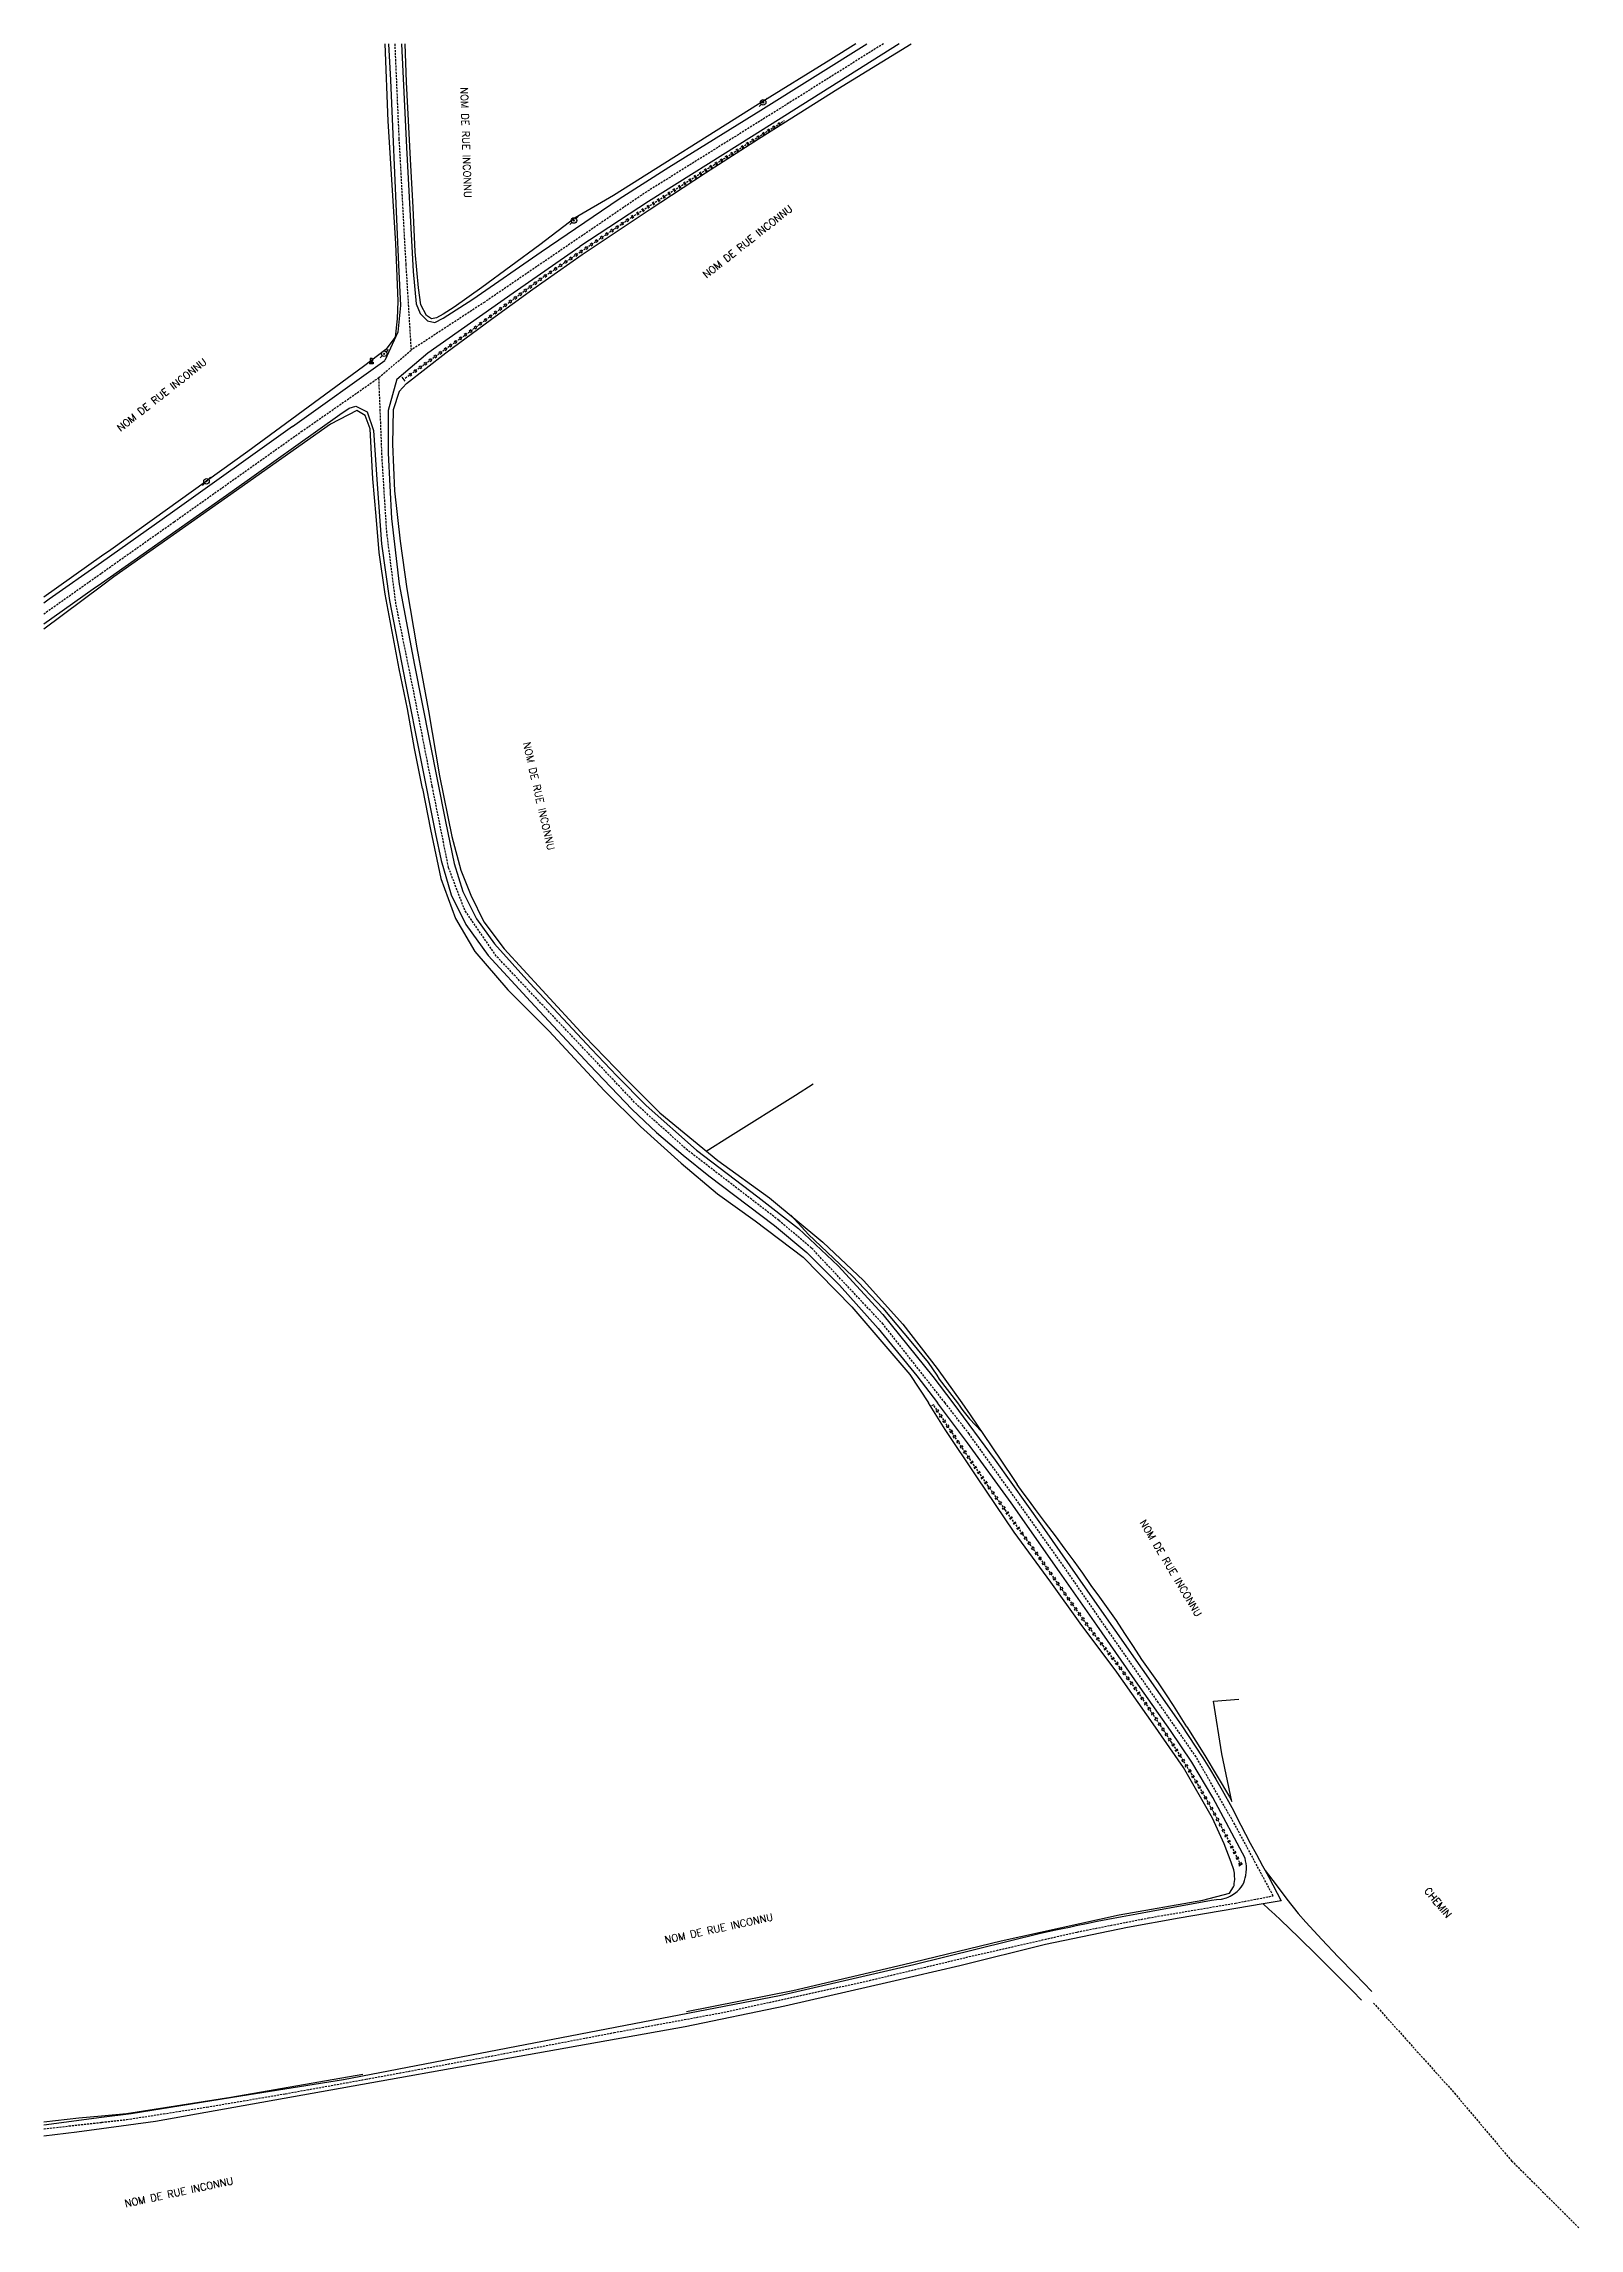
# Model space of a CAD drawing. Header units: millimetres. Extents: x 169000 to 170000, y 110000 to 111000.
# Drawn here: x 169000 to 169372, y 110471 to 111000 of the extents above; entities that cross this region are included whole.
import ezdxf
from ezdxf.enums import TextEntityAlignment as Align

# ---------------------------------------------------------------- set-up
doc = ezdxf.new("R2010")
doc.units = ezdxf.units.MM
doc.linetypes.add('DASHED', pattern=[0.75, 0.5, -0.25])
doc.layers.get('0').update_dxf_attribs({"linetype": 'CONTINUOUS'})
for name, color, linetype in [('W0001', 6, 'DASHED'), ('W0008', 7, 'CONTINUOUS'), ('W0070', 7, 'DASHED'), ('W0071', 7, 'CONTINUOUS'), ('W0120', 7, 'CONTINUOUS'), ('W0211', 2, 'CONTINUOUS'), ('W0220', 5, 'DASHED'), ('W0330', 7, 'CONTINUOUS'), ('W0438', 7, 'CONTINUOUS'), ('W0473', 7, 'CONTINUOUS'), ('W0989', 7, 'CONTINUOUS')]:
    doc.layers.add(name, color=color, linetype=linetype)
doc.styles.get("Standard").update_dxf_attribs({"font": 'romans.shx', "width": 0.85})

# ---------------------------------------------------------------- blocks, each defined once
blk = doc.blocks.new('T473')
for p, q in [((-0.166667, 0.166667), (0.166667, -0.166667)), ((-0.166667, -0.166667), (0.166667, 0.166667)), ((0.500001, 0.500001), (1.000002, 1.000002)), ((-1.000002, -1.000002), (-0.500001, -0.500001))]:
    blk.add_line(p, q)
blk.add_ellipse((0, 0), major_axis=(0.471405, 0.471405), ratio=1, start_param=5.4977871438, end_param=11.780972451)
blk = doc.blocks.new('T438')
for p, q in [((-0.4, 0.2), (0.4, 0.2)), ((-0.4, -0.2), (-0.4, 0.2)), ((0.15, 1.1), (-0.3, 1.1)), ((-0.3, 1.1), (-0.3, 0.5)), ((-0.3, 0.5), (0.15, 0.5)), ((0.3, 0.65), (0.3, 0.95)), ((0.4, 0.2), (0.4, -0.2))]:
    blk.add_line(p, q)
at = {"flags": 128}
for points in [[(-0.4, -0.2), (0.4, 0.2)], [(0.4, -0.2), (-0.4, -0.2)]]:
    blk.add_lwpolyline(points, dxfattribs=at)
for centre, major_axis, start_param, end_param in [((0.15, 0.95), (0.106, -0.106), 0.785398, 2.356194), ((0.15, 0.65), (0.106, 0.106), 3.926991, 5.497787)]:
    blk.add_ellipse(centre, major_axis=major_axis, ratio=1, start_param=start_param, end_param=end_param)
blk = doc.blocks.new('t220o')
at = {"color": 0, "linetype": 'Continuous'}
for p, q in [((-0.25, 0.25), (0.25, 0.25)), ((-0.25, -0.25), (0.25, -0.25))]:
    blk.add_line(p, q, dxfattribs=at)

msp = doc.modelspace()

# ---------------------------------------------------------------- linework, layer by layer
at = {"layer": 'W0001'}
for points in [[(169088.99, 110925.86), (169087.72, 110946.57), (169086.05, 110976.99), (169085.05, 111000)], [(169203.27, 111000), (169180.3, 110985.6), (169145.35, 110963.77), (169106.73, 110937.45), (169088.99, 110925.86)], [(169081.13, 110919.18), (169088.99, 110925.86)], [(169014, 110871.87), (169031.58, 110884.29), (169062.34, 110906.09), (169081.13, 110919.18)], [(169218.16, 110671), (169203.16, 110690.06), (169185.78, 110708.55), (169177.9, 110715.2), (169155.82, 110732.17), (169143.54, 110743.19), (169109.54, 110779.15), (169101.92, 110790.25), (169097.99, 110800.56), (169094.03, 110820.32), (169089.72, 110842.35), (169085.26, 110864.38), (169083.05, 110881.65), (169081.94, 110899.02), (169081.13, 110919.18)], [(169000, 110861.98), (169014, 110871.87)], [(169014, 110496.86), (169020.06, 110497.54), (169039.44, 110500.55), (169058.48, 110503.78), (169077.97, 110507.29), (169108.35, 110512.91), (169138.09, 110518.59), (169164.66, 110523.5), (169199.85, 110531.2), (169223.99, 110536.96), (169250.14, 110542.93), (169267.39, 110546.35), (169288.43, 110549.92), (169297.59, 110551.68), (169288.29, 110568.96), (169278.9, 110585.33), (169269.8, 110598.44), (169257.97, 110615.36), (169246.84, 110631.49), (169236.03, 110646.68), (169223.97, 110663.53), (169218.16, 110671)], [(169000, 110495.3), (169000.08, 110495.31), (169014, 110496.86)]]:
    msp.add_lwpolyline(points, dxfattribs=at)
at = {"layer": 'W0008'}
for points in [[(169083.49, 111000), (169083.9, 110991.14), (169085.47, 110955.71)], [(169086.63, 111000), (169087.83, 110974.9), (169089.42, 110944.82), (169090.18, 110937.07), (169091.15, 110934.68), (169092.86, 110932.93), (169094.68, 110932.51), (169096.7, 110933.53), (169103.89, 110938.16), (169120.38, 110949.63), (169139.26, 110962.41)], [(169207.09, 111000), (169171.33, 110977.49), (169146.36, 110961.8), (169129.78, 110950.88)], [(169139.26, 110962.41), (169151.32, 110970.13), (169173.56, 110983.93), (169199.25, 111000)], [(169085.47, 110955.71), (169085.9, 110946.46), (169086.37, 110936.66), (169085.7, 110930.19), (169082.54, 110923.29)], [(169092.94, 110925.16), (169113.64, 110939.71), (169129.78, 110950.88)], [(169085.46, 110918.8), (169092.94, 110925.16)], [(169060.21, 110907.37), (169082.54, 110923.29)], [(169085.46, 110918.8), (169083.4, 110911.18), (169083.36, 110900.88), (169084.17, 110885.09), (169086.01, 110869.17), (169089.74, 110849.56), (169093.38, 110831.22), (169097.22, 110811.75), (169099.36, 110801.6), (169101.46, 110794.82), (169104.78, 110788.21), (169109.07, 110782.15), (169117.69, 110772.61), (169132.58, 110756.63)], [(169014, 110869.44), (169045.58, 110891.71), (169071.7, 110910.21), (169073.94, 110911.76), (169075.54, 110912.28), (169078.33, 110910.86), (169079.79, 110906.41), (169080.73, 110893.39), (169081.78, 110878.95), (169083.72, 110865.21), (169087.58, 110845.2), (169094.82, 110808.77), (169096.18, 110802.26), (169098.59, 110793.96), (169102.18, 110786.83), (169107.57, 110779.26), (169117.84, 110768.15), (169132.07, 110752.86), (169142.41, 110742.05)], [(169060.21, 110907.37), (169031.15, 110886.58), (169014, 110874.46)], [(169014, 110874.46), (169001.33, 110865.54), (169000, 110864.61)], [(169000, 110859.55), (169012.01, 110868.03), (169014, 110869.44)], [(169132.58, 110756.63), (169138.71, 110750.2), (169145.83, 110742.98), (169158.02, 110732.15), (169172.85, 110720.9), (169182.67, 110713.2), (169192.25, 110704.21), (169203.13, 110692.42), (169215.19, 110677.39), (169220.08, 110671)], [(169142.41, 110742.05), (169148.31, 110736.48), (169154.8, 110730.94), (169161.01, 110725.95), (169176.9, 110713.95), (169184.7, 110707.37), (169192.63, 110699.51), (169201.94, 110689.02), (169211.32, 110677.55), (169216.36, 110671)], [(169072.55, 110507.22), (169178.09, 110527.53), (169210.61, 110535.03), (169241.28, 110542.62), (169245.01, 110543.46), (169246.62, 110543.8), (169248.24, 110544.14), (169249.86, 110544.48), (169252.43, 110545.01), (169254.99, 110545.53), (169257.56, 110546.04), (169261.05, 110546.7), (169264.55, 110547.33), (169268.05, 110547.96), (169272.91, 110548.86), (169277.77, 110549.76), (169282.65, 110550.62), (169283.87, 110550.76), (169285.09, 110550.91), (169286.26, 110551.21), (169286.7, 110551.4), (169287.13, 110551.61), (169287.54, 110551.84), (169288.21, 110552.27), (169288.83, 110552.76), (169289.39, 110553.3), (169289.79, 110553.77), (169290.15, 110554.27), (169290.44, 110554.8), (169290.66, 110555.39), (169290.81, 110556.01), (169290.93, 110556.63), (169291.04, 110557.38), (169291.1, 110558.13), (169291.1, 110558.88), (169291.02, 110559.52), (169290.9, 110560.15), (169290.79, 110560.78), (169282.98, 110575.49), (169277.92, 110584.01), (169272.71, 110591.74), (169265.42, 110602.1), (169254.88, 110617.16), (169245.84, 110630.09), (169234.16, 110646.8), (169223.59, 110661.33), (169216.36, 110671)], [(169220.08, 110671), (169230.29, 110657.15), (169241.64, 110641.18), (169252.67, 110625.47), (169265.88, 110606.51), (169275.28, 110593.04), (169280.57, 110585.1)], [(169280.57, 110585.1), (169282.14, 110582.5), (169283.7, 110579.9), (169285.24, 110577.27), (169287.55, 110573.04), (169289.76, 110568.75), (169292.01, 110564.47), (169293.51, 110561.72), (169295.02, 110558.98), (169295.66, 110557.82), (169296.54, 110556.24)], [(169296.54, 110556.24), (169299.53, 110550.51), (169295.15, 110549.76), (169274.8, 110546.28), (169262.3, 110544.01), (169242.51, 110539.88), (169221.74, 110534.77), (169205.04, 110530.86), (169179.37, 110524.98), (169155.23, 110519.98)], [(169155.23, 110519.98), (169027.1, 110497.03), (169014, 110495.3)], [(169014, 110498.07), (169021.16, 110499.02), (169047.74, 110503.24), (169072.55, 110507.22)], [(169000, 110496.22), (169014, 110498.07)], [(169014, 110495.3), (169008.03, 110494.51), (169000, 110493.55)]]:
    msp.add_lwpolyline(points, dxfattribs=at)
at = {"layer": 'W0070'}
msp.add_lwpolyline([(169321.85, 110525.74), (169341.49, 110503.9), (169355.27, 110487.57), (169371.67, 110471.21)], dxfattribs=at)
at = {"layer": 'W0071'}
for points in [[(169295.66, 110557.82), (169298.29, 110554.33), (169300.91, 110550.84), (169303.64, 110547.43), (169305.51, 110545.31), (169307.41, 110543.22), (169309.33, 110541.14), (169313.34, 110536.9), (169317.4, 110532.72), (169321.47, 110528.53)], [(169295.15, 110549.76), (169296.56, 110548.46), (169297.96, 110547.16), (169299.36, 110545.85), (169303.77, 110541.63), (169308.12, 110537.36), (169312.44, 110533.05), (169314.62, 110530.86), (169316.8, 110528.65), (169318.97, 110526.45)]]:
    msp.add_lwpolyline(points, dxfattribs=at)
at = {"layer": 'W0120'}
for points in [[(169087.5, 110918.35), (169086.8, 110919.29)], [(169216.2, 110677.74), (169216.7, 110676.73)], [(169214.95, 110670.41), (169215.53, 110670.59)], [(169289.24, 110558.92), (169290.12, 110559.55)]]:
    msp.add_lwpolyline(points, dxfattribs=at)
at = {"layer": 'W0211'}
for points in [[(169196.56, 111000), (169190.48, 110996.17), (169172.97, 110985.37), (169137.92, 110963.29), (169128.67, 110957.81), (169120.11, 110951.29), (169106.07, 110940.97), (169099.33, 110936.25)], [(169087.81, 110917.77), (169097.35, 110925.14), (169108.4, 110933.3), (169118.38, 110940.58), (169130.33, 110948.94), (169146.57, 110959.77), (169160.15, 110968.73), (169173.04, 110976.98)], [(169180.84, 110716.48), (169185.14, 110711.77), (169195.79, 110701.71), (169203.11, 110693.9), (169209.88, 110685.85), (169214.1, 110680.74), (169216.2, 110677.74)], [(169216.7, 110676.73), (169221.21, 110671)], [(169221.21, 110671), (169221.73, 110670.24), (169222.25, 110669.48), (169222.79, 110668.73), (169224.11, 110667.14), (169225.52, 110665.62), (169226.94, 110664.1)], [(169276.67, 110592.59), (169275.05, 110595.17), (169273.42, 110597.76), (169271.77, 110600.33), (169269.8, 110603.21), (169267.8, 110606.06), (169265.81, 110608.92), (169263.74, 110612.04), (169261.7, 110615.18), (169259.63, 110618.29), (169257.63, 110621.15), (169255.6, 110623.99), (169253.56, 110626.83), (169251.47, 110629.76), (169249.37, 110632.68), (169247.26, 110635.59), (169244.88, 110638.81), (169242.48, 110642.01), (169240.09, 110645.22), (169238.59, 110647.24), (169237.09, 110649.26), (169235.59, 110651.28)]]:
    msp.add_lwpolyline(points, dxfattribs=at)
at = {"layer": 'W0220'}
for points in [[(169087.51, 110919.07), (169103.35, 110930.5), (169120.79, 110943.45), (169142.31, 110958.02), (169160.75, 110969.75), (169179.26, 110981.39)], [(169215.42, 110670.33), (169219.73, 110663.88), (169224.04, 110657.44), (169228.42, 110651.04), (169232.62, 110645.13), (169236.88, 110639.25), (169241.12, 110633.37), (169245.06, 110627.78), (169248.98, 110622.18), (169252.97, 110616.63), (169256.32, 110612.24), (169259.72, 110607.88), (169263.03, 110603.46), (169265.58, 110599.83), (169268.08, 110596.16), (169270.55, 110592.46), (169272.83, 110588.99), (169275.09, 110585.5), (169277.29, 110581.98), (169279.26, 110578.71), (169281.18, 110575.41), (169283.05, 110572.08), (169284.55, 110569.29), (169286.02, 110566.48), (169287.46, 110563.66), (169288.16, 110562.27), (169288.86, 110560.89), (169289.56, 110559.5)]]:
    msp.add_lwpolyline(points, dxfattribs=at)
at = {"layer": 'W0330'}
for points in [[(169082.54, 111000), (169083.32, 110981.21), (169085.11, 110951.65), (169085.7, 110937.65)], [(169099.33, 110936.25), (169096.7, 110934.52), (169095.07, 110933.63), (169093.89, 110933.37), (169092.62, 110934.21), (169091.25, 110936.75), (169090.69, 110940.91), (169089.9, 110949.6), (169089.42, 110960.32), (169088.75, 110972.02), (169087.83, 110990.7), (169087.46, 111000)], [(169173.04, 110976.98), (169192.22, 110989.09), (169209.92, 111000)], [(169085.7, 110937.65), (169085.56, 110933.43), (169085.06, 110929), (169082.81, 110925.99), (169077.39, 110921.83), (169049.38, 110901.28), (169016.21, 110877.48), (169014, 110875.92)], [(169087.81, 110917.77), (169086.03, 110915.82), (169084.62, 110911.37), (169084.45, 110903.06), (169084.93, 110891.75), (169086.31, 110879.57), (169087.87, 110868.03), (169090.28, 110853.78), (169093.13, 110838.53), (169095.79, 110822.76), (169098.8, 110808.08), (169100.95, 110799.98), (169103.39, 110793.88), (169106.56, 110787.44), (169111.47, 110780.89), (169120.66, 110770.9), (169130.91, 110759.73), (169140.92, 110749.42), (169149.15, 110741.19), (169163.2, 110729.66), (169175.64, 110720.63), (169188.55, 110709.93), (169198.42, 110700.65), (169207.97, 110690.04), (169216.27, 110679.31), (169222.25, 110671)], [(169091.67, 110819.74), (169089.78, 110829.42), (169088.06, 110839.02), (169086.03, 110848.69), (169084.08, 110858.98), (169082.67, 110866.78), (169081.22, 110876.85), (169080.44, 110885.65), (169079.7, 110894.67), (169079.27, 110902.21), (169078.98, 110906.79), (169077.84, 110909.97), (169075.75, 110911.2), (169069.4, 110907.89), (169044.51, 110890.33), (169017.01, 110870.93), (169014, 110868.73)], [(169014, 110875.92), (169000, 110866.04)], [(169014, 110868.73), (169000, 110858.28)], [(169091.67, 110819.74), (169093.6, 110809.77), (169096.11, 110797.9), (169099.64, 110788.23), (169104.33, 110780.3), (169112.3, 110770.98), (169122.37, 110760.98), (169135.64, 110746.6), (169144.42, 110737.88), (169154.26, 110729.03), (169163.08, 110721.6), (169172.19, 110715.04), (169183.81, 110706.25), (169195.56, 110694.28), (169209.64, 110677.91), (169214.16, 110671)], [(169186.26, 110748.17), (169181.93, 110745.44), (169166.22, 110735.55), (169160.32, 110731.86)], [(169155.62, 110523.65), (169181.34, 110528.74), (169208.13, 110535.07), (169231.74, 110540.77), (169260.28, 110547.07), (169280.53, 110550.63), (169287.03, 110552.36), (169288.01, 110553.89), (169288.13, 110554.19), (169288.17, 110554.63), (169288.29, 110555.65), (169288.19, 110556.58), (169288.18, 110557.21), (169288.06, 110558), (169287.42, 110559.86), (169285.71, 110564.29), (169282.9, 110570.45), (169275.88, 110582.76), (169268.54, 110593.34), (169259.76, 110605.83), (169250.88, 110617.69), (169243.79, 110627.64), (169234.9, 110639.74), (169225.86, 110653.09), (169218.15, 110664.6), (169214.16, 110671)], [(169222.25, 110671), (169224.25, 110668.14), (169229.28, 110660.57), (169234.61, 110652.71), (169235.59, 110651.28)], [(169276.67, 110592.59), (169281.04, 110585.68), (169287.04, 110575.67), (169287.57, 110574.48), (169285.18, 110586.08), (169283.12, 110598.81), (169289.29, 110599.26)], [(169077.22, 110508.47), (169045.31, 110502.9), (169020.02, 110498.95), (169014, 110498.39)], [(169014, 110498.39), (169008.53, 110497.88), (169000, 110496.91)]]:
    msp.add_lwpolyline(points, dxfattribs=at)

# ---------------------------------------------------------------- block references
at = {"layer": 'W0220'}
for p, rotation in [((169172.94, 110977.41), 32.16978639725895), ((169174.21, 110978.21), 32.16978639725895), ((169175.48, 110979.01), 32.16978639725895), ((169176.75, 110979.81), 32.16978639725895), ((169178.02, 110980.61), 32.16978639725895), ((169165.32, 110972.62), 32.16978639725895), ((169166.59, 110973.42), 32.16978639725895), ((169167.86, 110974.22), 32.16978639725895), ((169169.13, 110975.02), 32.16978639725895), ((169170.4, 110975.82), 32.16978639725895), ((169171.67, 110976.62), 32.16978639725895), ((169156.44, 110967.01), 32.46113863599763), ((169157.71, 110967.82), 32.46113863599763), ((169158.98, 110968.62), 32.46113863599763), ((169160.24, 110969.43), 32.46113863599763), ((169161.51, 110970.23), 32.16978639725895), ((169162.78, 110971.03), 32.16978639725895), ((169164.05, 110971.82), 32.16978639725895), ((169147.59, 110961.37), 32.46113863599763), ((169148.85, 110962.18), 32.46113863599763), ((169150.12, 110962.99), 32.46113863599763), ((169151.38, 110963.79), 32.46113863599763), ((169152.65, 110964.6), 32.46113863599763), ((169153.91, 110965.4), 32.46113863599763), ((169155.18, 110966.21), 32.46113863599763), ((169140.03, 110956.48), 34.10275728132683), ((169141.28, 110957.32), 34.10275728132683), ((169142.52, 110958.15), 32.46113863599763), ((169143.79, 110958.96), 32.46113863599763), ((169145.05, 110959.76), 32.46113863599763), ((169146.32, 110960.57), 32.46113863599763), ((169132.58, 110951.43), 34.10275728132683), ((169133.82, 110952.27), 34.10275728132683), ((169135.07, 110953.11), 34.10275728132683), ((169136.31, 110953.96), 34.10275728132683), ((169137.55, 110954.8), 34.10275728132683), ((169138.79, 110955.64), 34.10275728132683), ((169123.89, 110945.55), 34.10275728132683), ((169125.13, 110946.39), 34.10275728132683), ((169126.37, 110947.23), 34.10275728132683), ((169127.61, 110948.07), 34.10275728132683), ((169128.86, 110948.91), 34.10275728132683), ((169130.1, 110949.75), 34.10275728132683), ((169131.34, 110950.59), 34.10275728132683), ((169116.57, 110940.31), 36.59339918937428), ((169117.77, 110941.21), 36.59339918937428), ((169118.98, 110942.1), 36.59339918937428), ((169120.18, 110943), 36.59339918937428), ((169121.4, 110943.86), 34.10275728132683), ((169122.65, 110944.7), 34.10275728132683), ((169109.34, 110934.95), 36.59339918937428), ((169110.55, 110935.84), 36.59339918937428), ((169111.75, 110936.74), 36.59339918937428), ((169112.95, 110937.63), 36.59339918937428), ((169114.16, 110938.52), 36.59339918937428), ((169115.36, 110939.42), 36.59339918937428), ((169103.32, 110930.48), 35.81956141349558), ((169104.52, 110931.37), 36.59339918937428), ((169105.73, 110932.27), 36.59339918937428), ((169106.93, 110933.16), 36.59339918937428), ((169108.14, 110934.05), 36.59339918937428), ((169096.02, 110925.21), 35.81956141349558), ((169097.24, 110926.09), 35.81956141349558), ((169098.45, 110926.97), 35.81956141349558), ((169099.67, 110927.84), 35.81956141349558), ((169100.89, 110928.72), 35.81956141349558), ((169102.1, 110929.6), 35.81956141349558), ((169088.72, 110919.94), 35.81956141349558), ((169089.94, 110920.82), 35.81956141349558), ((169091.16, 110921.7), 35.81956141349558), ((169092.37, 110922.58), 35.81956141349558), ((169093.59, 110923.45), 35.81956141349558), ((169094.81, 110924.33), 35.81956141349558), ((169216.25, 110669.08), 303.7823014765175), ((169217.08, 110667.84), 303.7823014765175), ((169217.92, 110666.59), 303.7823014765175), ((169218.75, 110665.34), 303.7823014765175), ((169219.59, 110664.1), 303.7823014765175), ((169220.42, 110662.85), 303.7884433562598), ((169221.25, 110661.6), 303.7884433562598), ((169222.09, 110660.36), 303.7884433562598), ((169222.92, 110659.11), 303.7884433562598), ((169223.76, 110657.86), 303.7884433562598), ((169224.6, 110656.62), 304.3768131595079), ((169225.45, 110655.38), 304.3768131595079), ((169226.29, 110654.15), 304.3768131595079), ((169227.14, 110652.91), 304.3768131595079), ((169227.99, 110651.67), 304.3768131595079), ((169228.85, 110650.44), 305.3917471971444), ((169229.71, 110649.22), 305.3917471971444), ((169230.58, 110647.99), 305.3917471971444), ((169231.45, 110646.77), 305.3917471971444), ((169232.32, 110645.55), 305.3917471971444), ((169233.2, 110644.33), 305.9461069470786), ((169234.08, 110643.12), 305.9461069470786), ((169234.96, 110641.9), 305.9461069470786), ((169235.84, 110640.69), 305.9461069470786), ((169236.72, 110639.47), 305.9461069470786), ((169237.6, 110638.26), 305.8056532794194), ((169238.47, 110637.04), 305.8056532794194), ((169239.35, 110635.82), 305.8056532794194), ((169240.23, 110634.61), 305.8056532794194), ((169241.11, 110633.39), 305.8056532794194), ((169241.97, 110632.16), 305.1362241379906), ((169242.83, 110630.94), 305.1362241379906), ((169243.7, 110629.71), 305.1362241379906), ((169244.56, 110628.48), 305.1362241379906), ((169245.42, 110627.26), 304.9968274674729), ((169246.28, 110626.03), 304.9968274674729), ((169247.14, 110624.8), 304.9968274674729), ((169248, 110623.57), 304.9968274674729), ((169248.86, 110622.34), 304.9968274674729), ((169249.74, 110621.12), 305.7647739341986), ((169250.62, 110619.91), 305.7647739341986), ((169251.49, 110618.69), 305.7647739341986), ((169252.37, 110617.47), 305.7647739341986), ((169253.26, 110616.26), 307.3118066494398), ((169254.16, 110615.07), 307.3118066494398), ((169255.07, 110613.88), 307.3118066494398), ((169255.98, 110612.68), 307.3118066494398), ((169256.9, 110611.5), 307.9359162676557), ((169257.82, 110610.31), 307.9359162676557), ((169258.74, 110609.13), 307.9359162676557), ((169259.67, 110607.95), 307.9359162676557), ((169260.57, 110606.75), 306.8200878744209), ((169261.47, 110605.55), 306.8200878744209), ((169262.37, 110604.35), 306.8200878744209), ((169263.25, 110603.14), 305.1326295421443), ((169264.12, 110601.91), 305.1326295421443), ((169264.98, 110600.68), 305.1326295421443), ((169265.84, 110599.45), 304.2374627769286), ((169266.68, 110598.21), 304.2374627769286), ((169267.53, 110596.97), 304.2374627769286), ((169268.37, 110595.73), 303.6972236841349), ((169269.2, 110594.48), 303.6972236841349), ((169270.03, 110593.23), 303.6972236841349), ((169270.86, 110591.98), 303.3919135155191), ((169271.69, 110590.73), 303.3919135155191), ((169272.51, 110589.48), 303.3919135155191), ((169273.33, 110588.22), 302.8950340175188), ((169274.14, 110586.96), 302.8950340175188), ((169274.96, 110585.7), 302.8950340175188), ((169275.76, 110584.43), 301.9922319201416), ((169276.55, 110583.16), 301.9922319201416), ((169277.35, 110581.89), 301.04361661105), ((169278.12, 110580.6), 301.04361661105), ((169278.89, 110579.32), 301.04361661105), ((169279.66, 110578.03), 300.2272548067727), ((169280.41, 110576.73), 300.2272548067727), ((169281.17, 110575.44), 300.2272548067727), ((169281.9, 110574.13), 299.2996683147158), ((169282.64, 110572.82), 299.2996683147158), ((169283.36, 110571.51), 298.2787236361864), ((169284.07, 110570.18), 298.2787236361864), ((169284.77, 110568.86), 297.5103336434357), ((169285.47, 110567.53), 297.5103336434357), ((169286.16, 110566.2), 297.1224798363086), ((169286.84, 110564.86), 297.1224798363086), ((169287.53, 110563.53), 296.9287240623778), ((169288.2, 110562.19), 296.7137851993259), ((169288.88, 110560.85), 296.7137852005283), ((169289.55, 110559.51), 296.7137852005283)]:
    msp.add_blockref('t220o', p, dxfattribs=dict(at, rotation=rotation))
at = {"layer": 'W0438'}
msp.add_blockref('T438', (169079.33, 110922.68), dxfattribs=at)
at = {"layer": 'W0473'}
for p in [(169174.13, 110985.81), (169128.34, 110957.21), (169082.43, 110924.95), (169039.41, 110894.08)]:
    msp.add_blockref('T473', p, dxfattribs=at)

# ---------------------------------------------------------------- texts
at = {"layer": 'W0989'}
for s, rotation, p in [('NOM DE RUE INCONNU', 272.0354, (169102.22, 110976.07)), ('NOM DE RUE INCONNU', 38.3057, (169170.37, 110952.09)), ('NOM DE RUE INCONNU', 38.3057, (169028.59, 110915.02)), ('NOM DE RUE INCONNU', 282.9146, (169119.86, 110817.88)), ('NOM DE RUE INCONNU', 300.7899, (169272.81, 110630.99)), ('CHEMIN', 309.5309, (169337.45, 110550.03)), ('NOM DE RUE INCONNU', 12.1449, (169163.4, 110543.8)), ('NOM DE RUE INCONNU', 12.1449, (169032.73, 110479.96))]:
    msp.add_text(s, height=1.75, rotation=rotation, dxfattribs=at).set_placement(p, align=Align.MIDDLE_CENTER)

doc.saveas('drawing.dxf')
